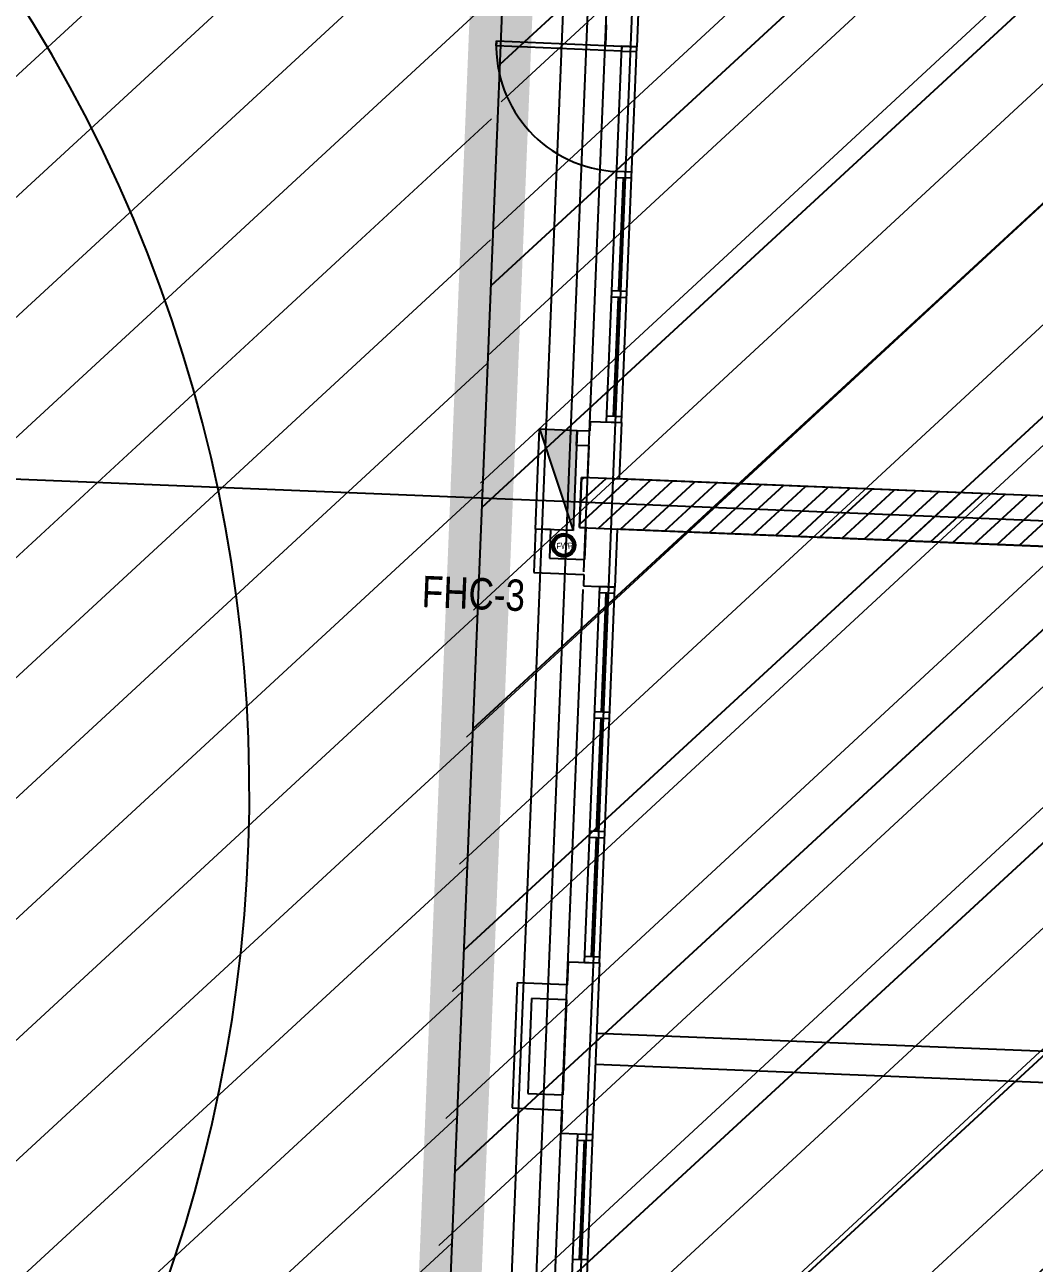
# Model space of a CAD drawing. Extents: x -678889171 to 586587, y -792238163 to 335485.
# Drawn here: x -678735730 to -678727681, y -792130438 to -792120560 of the extents above; entities that cross this region are included whole.
import ezdxf
from ezdxf.enums import TextEntityAlignment as Align

# ---------------------------------------------------------------- set-up
doc = ezdxf.new("R2010")
doc.units = 0
doc.header["$MEASUREMENT"] = 0
for name, color, linetype in [('A-ANNO-LEGN', 252, 'Continuous'), ('A-FLOR-PATT', 252, 'Continuous'), ('A-SITE-PATT', 252, 'Continuous'), ('A-WALL', 252, 'Continuous')]:
    doc.layers.add(name, color=color, linetype=linetype)
for name, color, linetype, lineweight in [('BASEMENT3 LAYOUT$0$A-TABL-TEXT', 252, 'Continuous', 30), ('BASEMENT3 LAYOUT$0$HATCH5', 252, 'Continuous', 15), ('BASEMENT3 LAYOUT$0$TEXT6', 252, 'Continuous', 0)]:
    doc.layers.add(name, color=color, linetype=linetype, lineweight=lineweight)
doc.styles.add('Ground floor Towers$0$$Bas01-Rname$0$EN-SC', font='swissc.ttf')
doc.styles.add('Ground floor Towers$0$$Bas01-Rname$0$EN-SCL', font='swisscl.ttf')
doc.styles.add('Ground floor Towers$0$04-Ground Floor$0$V2-lower ground$0$LEVEL  FOR LICENSE LOWER GR$0$$LG- LEVEL$0$AR-SR', font='sarb.shx')
doc.styles.add('MtXpl_Arial_Unicode_', font='ARIALUNI.ttf')

# ---------------------------------------------------------------- blocks, each defined once
blk = doc.blocks.new('A$C61C61320')
at = {"layer": 'BASEMENT3 LAYOUT$0$HATCH5'}
h = blk.add_hatch(dxfattribs=at)
h.set_pattern_fill('JIS_WOOD', color=256, scale=1000, style=0)
h.set_pattern_definition([(45, (-845680.2949388556, -470481.0696760565), (-499.9999991609842, 499.9999991609843), [])])
h.paths.add_polyline_path([(12440.74077330553, -169431.9252005816), (13408.27617370361, -243253.7315873399), (7111.185080291936, -248399.4795461658), (-61957.46107163071, -237877.8060760189), (-55832.26724016038, -200866.3395951205), (-20860.02674167091, -206712.4958959252), (-20783.43353955913, -208437.764712235), (-16504.6553898881, -208719.7022090854), (-18718.17453308101, -208569.0044804074), (-18168.17453308101, -169431.9252005816)])
at = {"layer": 'BASEMENT3 LAYOUT$0$TEXT6'}
h = blk.add_hatch(dxfattribs=at)
h.set_pattern_fill('JIS_WOOD', color=256, scale=1000, style=0)
h.set_pattern_definition([(45, (-843775.3736575155, -469599.9160835323), (-499.9999991609842, 499.9999991609843), [])])
h.paths.add_polyline_path([(-48073.17453308101, -174366.9252005816), (-52827.70401773683, -137283.3745918828), (-21470.42890679266, -134427.2130430685), (-18376.25980977295, -161775.8762387046), (-18368.17453308101, -175467.8413407506), (-18518.17453308101, -176466.9552695606), (-18518.17453308101, -178386.9252005816), (-18368.17453308101, -183011.1167942794), (-18362.29752682254, -198446.5368052525), (-18168.17453308101, -202281.2411916029), (-18360.0892563893, -208926.9252005816), (-21225.79736915685, -208049.6763489796), (-45692.61271465314, -203035.1575495943), (-55544.17996463575, -201566.2036034855), (-64372.75623362488, -200382.3687026045), (-73244.07786642597, -199325.5838570178), (-82129.48166527948, -198394.9150768394), (-90383.39706973708, -197394.4851778569), (-93352.28011348587, -194591.9241360954), (-93352.28011348587, -177285.8004086108), (-93172.93907456682, -174906.1366184817), (-50378.17453308101, -174866.9252005816)])
at = {"layer": 'BASEMENT3 LAYOUT$0$A-TABL-TEXT', "const_width": 500}
blk.add_lwpolyline([(-18360.08925638907, -208926.9252005816), (-18360.08925638907, -208926.9252005816), (-18360.08925638907, -204246.3573498543), (-18376.25980977295, -161775.8762387046), (-21467.74319023453, -134455.7384705361)], dxfattribs=at)
blk = doc.blocks.new('2')
at = {"layer": 'BASEMENT3 LAYOUT$0$A-TABL-TEXT', "const_width": 500}
blk.add_lwpolyline([(99560.7670452043, 23270.4355040497), (99560.7670452043, 23270.4355040497), (99560.7670452043, 27951.00335477709), (99544.59649182041, 70421.48446592674), (96453.11311135883, 97741.62223409527)], dxfattribs=at)
blk = doc.blocks.new('GR')
at = {"layer": 'A-FLOR-PATT'}
blk.add_hatch(color=256, dxfattribs=at).paths.add_polyline_path([(70191.39351570826, 62425.27918406864), (70191.39351570826, 63225.27918406864), (69891.39351570826, 63225.27918406864)])
for p, q in [((69940, 90900), (69940, 4700)), ((70490, 90900), (70490, 1700)), ((70140, 32215), (70140, 79165)), ((70290, 62100), (70290, 71560)), ((70541.3860315007, 66842.12814124362), (70541.3860315007, 66301.42501683731)), ((70291.39351570825, 66467.12484107114), (70291.39351570825, 66301.42501683731)), ((69421.33983616973, 66262.68014780662), (69421.39004033228, 66302.68011630091)), ((69421.39004033228, 66302.68011630091), (70421.3892591426, 66301.42501278655)), ((70291.39351570826, 66301.42501683731), (70541.3860315007, 66301.42501683731)), ((70421.3892591426, 66301.42501278655), (70421.33905498008, 66261.4250442923)), ((70421.38603150102, 63301.42501683757), (70421.3860315011, 66301.42501683757)), ((70541.38603150097, 66301.42501683759), (70421.38603150108, 66301.4250168376)), ((70541.38603150098, 63301.42501683759), (70541.38603150097, 66301.42501683759)), ((70421.33905498008, 66261.4250442923), (69421.33983616973, 66262.68014780662)), ((70541.33905498001, 66260.17030528781), (70421.33905498007, 66260.17030528781)), ((70541.38603150073, 65301.42501683759), (70421.38603150086, 65301.42501683762)), ((70541.38603150073, 65251.42501683759), (70421.38603150085, 65251.42501683762)), ((70475.51443464294, 65251.4250168376), (70475.51443464283, 64351.42501681058)), ((70487.5144346429, 65251.42501683766), (70487.51443464289, 64351.4250168155)), ((70421.38603107135, 64351.42501678843), (70541.38603107123, 64351.42501683753)), ((70421.38603109177, 64301.42501678845), (70541.38603109165, 64301.42501683753)), ((70475.5144346429, 63351.42501681059), (70475.51443464289, 64301.42501681064)), ((70487.51443464289, 63351.42501681548), (70487.51443464289, 64301.4250168155)), ((70421.3860314806, 63351.42501678846), (70541.38603148048, 63351.42501683756)), ((69891.39351570826, 63225.27918406864), (70191.39351570826, 63225.27918406864)), ((69891.39351570826, 62425.27918406864), (69891.39351570826, 63225.27918406864)), ((69891.39351570826, 63225.27918406864), (70191.39351570826, 62425.27918406864)), ((70191.39351570826, 63225.27918406865), (70291.39351570825, 63225.27918406865)), ((70191.39351570826, 63105.27918406866), (70191.39351570826, 63225.27918406865)), ((70191.39351570826, 63225.27918406864), (70191.39351570826, 62425.27918406864)), ((70291.39351570825, 63301.42501683731), (70291.39351570825, 63225.27918406865)), ((70291.39351570826, 63301.42501683731), (70541.39351570826, 63301.42501683731)), ((70421.38603150104, 63301.42501678842), (70541.38603150098, 63301.42501683759)), ((70541.39351570826, 63301.42501683732), (70541.39351570826, 62852.01641829329)), ((70291.38603150069, 63105.27918406866), (70191.39351570826, 63105.27918406866)), ((70291.38603150069, 62852.01641831319), (70291.38603150069, 63105.27918406866)), ((70241.14227468742, 62832.32497404388), (70260.83371980395, 62852.01641916041)), ((70241.14227468742, 62655.54827874724), (70437.61041510059, 62852.01641916041)), ((70241.14227468742, 62478.77158345061), (70614.38711039722, 62852.01641916041)), ((77589.24581188199, 62852.01641857142), (70241.14227471923, 62852.01641916002)), ((70241.14227471923, 62852.01641916002), (70241.1422746871, 62452.01641916002)), ((70241.14227547597, 62452.01641831722), (70241.1422755081, 62852.01641831722)), ((70241.1422755081, 62852.01641831722), (70291.38603150069, 62852.01641831319)), ((70391.16380510491, 62452.01641857147), (70791.16380569385, 62852.01641916041)), ((77589.24581267076, 62852.01641772874), (70541.39351570826, 62852.01641829329)), ((70567.94050040154, 62452.01641857147), (70967.94050099049, 62852.01641916041)), ((70744.71719569818, 62452.01641857147), (71144.71719628712, 62852.01641916041)), ((70921.49389099481, 62452.01641857147), (71321.49389158376, 62852.01641916041)), ((71098.27058629144, 62452.01641857147), (71498.27058688039, 62852.01641916041)), ((71275.04728158808, 62452.01641857147), (71675.04728217702, 62852.01641916041)), ((71451.82397688471, 62452.01641857147), (71851.82397747366, 62852.01641916041)), ((71628.60067218135, 62452.01641857147), (72028.60067277029, 62852.01641916041)), ((71805.37736747798, 62452.01641857147), (72205.37736806693, 62852.01641916041)), ((71982.15406277461, 62452.01641857147), (72382.15406336356, 62852.01641916041)), ((72158.93075807125, 62452.01641857147), (72558.9307586602, 62852.01641916041)), ((72335.70745336788, 62452.01641857147), (72735.70745395683, 62852.01641916041)), ((72512.48414866452, 62452.01641857147), (72912.48414925346, 62852.01641916041)), ((72689.26084396115, 62452.01641857147), (73089.2608445501, 62852.01641916041)), ((72866.03753925778, 62452.01641857147), (73266.03753984673, 62852.01641916041)), ((73042.81423455442, 62452.01641857147), (73442.81423514336, 62852.01641916041)), ((73219.59092985105, 62452.01641857147), (73619.59093044, 62852.01641916041)), ((73396.36762514769, 62452.01641857147), (73796.36762573663, 62852.01641916041)), ((73573.14432044432, 62452.01641857147), (73973.14432103327, 62852.01641916041)), ((73749.92101574095, 62452.01641857147), (74149.9210163299, 62852.01641916041)), ((-545, 62655), (113465, 62655)), ((70241.1422746871, 62452.01641916002), (77589.34711012154, 62452.01641857142)), ((70291.39351570825, 62452.01641831319), (70241.14227547597, 62452.01641831722)), ((70291.39351570825, 62452.01641831319), (70291.39351570826, 62199.03161616763)), ((77589.13571359466, 62452.0290014741), (70541.39351570826, 62452.01641772874)), ((70541.39351570826, 62452.01641772874), (70541.39351570826, 61988.04478927531)), ((69891.39351570826, 62425.27918406864), (69891.39351570826, 62079.03161616762)), ((70191.39351570826, 62425.27918406864), (69891.39351570826, 62425.27918406864)), ((70011.39351570826, 62425.27918406864), (69891.39351570826, 62425.27918406864)), ((70011.39351570826, 62425.27918406864), (70011.39351570826, 62199.03161616763)), ((70011.39351570826, 62199.03161616763), (70291.39351570826, 62199.03161616763)), ((69891.39351570826, 62079.03161616762), (70291.39351570826, 62079.03161616762)), ((70291.39351570826, 62079.03161616762), (70291.39351570826, 61988.04478927531)), ((70290, 32215), (70290, 61960)), ((70291.39351570826, 61988.0447892753), (70541.39351570826, 61988.0447892753)), ((70421.38838127427, 58988.04478927524), (70421.38838127429, 61988.04478927527)), ((70541.3883812742, 61988.04478927527), (70421.38838127429, 61988.0447892753)), ((70541.3883812742, 61938.04478927507), (70421.38838127426, 61938.04478927507)), ((70475.51678441615, 60988.04478927533), (70475.51678441612, 61938.04478927507)), ((70487.51678441612, 60988.04478927527), (70487.51678441612, 61938.04478927507)), ((70541.38838127421, 58988.04478927527), (70541.3883812742, 61988.04478927527)), ((70541.38838127398, 60988.04478927527), (70421.38838127405, 60988.0447892753)), ((70541.38838127398, 60938.04478927527), (70421.38838127404, 60938.0447892753)), ((70475.51678441613, 60038.04478924829), (70475.51678441613, 60938.04478927533)), ((70487.51678441612, 60038.04478925318), (70487.51678441612, 60938.04478927527)), ((70421.38838084451, 60038.04478922609), (70541.38838084444, 60038.04478927524)), ((70421.38838086498, 59988.04478922611), (70541.38838086491, 59988.04478927521)), ((70475.51678441613, 59038.04478924829), (70475.51678441613, 59988.04478924832)), ((70487.51678441612, 59038.04478925318), (70487.51678441613, 59988.04478925318)), ((70291.39351570825, 58988.0447892753), (70291.39351570825, 58803.74461350912)), ((70291.39351570826, 58988.0447892753), (70541.39351570826, 58988.0447892753)), ((70421.38838125383, 59038.04478922614), (70541.38838125374, 59038.04478927524)), ((70421.38838127427, 58988.04478922611), (70541.38838127421, 58988.04478927527)), ((70541.39351570826, 58988.0447892753), (70541.39351570826, 57619.44443774296)), ((70291.39351570825, 58803.74461350912), (69891.39351570825, 58803.74461350912)), ((69891.39351570825, 58803.74461350912), (69891.39351570825, 57803.74461350912)), ((70291.39351570825, 58683.74461350912), (70011.39351570825, 58683.74461350912)), ((70011.39351570825, 58683.74461350912), (70011.39351570825, 57923.74461350912)), ((70291.39351570825, 58683.74461350912), (70291.39351570825, 57923.74461350912)), ((70541.39351570826, 58428.75677496691), (75589.61207795555, 58428.75044581499)), ((70541.39320227334, 58178.75677496711), (80241.66048238934, 58178.75044581518)), ((70011.39351570825, 57923.74461350912), (70291.39351570825, 57923.74461350912)), ((69891.39351570825, 57803.74461350912), (70291.39351570825, 57803.74461350912)), ((70291.39351570825, 57803.74461350912), (70291.39351570825, 57619.44443774296)), ((70291.39351570826, 57619.44443774296), (70541.39351570826, 57619.44443774296)), ((70421.3935157083, 57619.44443774293), (70421.39351570838, 54619.44443774293)), ((70421.39351570832, 57619.44443779209), (70541.39351570826, 57619.44443774292)), ((70541.39351570826, 57619.44443774292), (70541.39351570825, 54619.44443774292)), ((70421.39351568787, 57569.44443779204), (70541.39351568776, 57569.44443774295)), ((70475.52191885018, 57569.44443776991), (70475.52191885017, 56619.44443776987)), ((70487.52191885017, 57569.44443776502), (70487.52191885017, 56619.44443776501)), ((70421.39351529905, 56619.44443779206), (70541.39351529893, 56619.44443774298))]:
    blk.add_line(p, q, dxfattribs=at)
for radius in [93.75000000000001, 75.00000000000003]:
    blk.add_circle((70120.89479887464, 62304.9546565471), radius, dxfattribs=at)
for centre, radius, start, end in [((55899.86500333669, 59744.76705215924), 11806.41163141526, 310.2967878259491, 217.9791248124744), ((70421.38925266465, 66301.4250127947), 999.9999999999949, 179.9280878158428, 269.9280878158428), ((70120.89479887464, 62304.9546565471), 84.37499999999764, 3.298300578431457, 183.2983005784314), ((70120.89479887464, 62304.9546565471), 84.37499999999764, 183.2983005784314, 3.298300578431457)]:
    blk.add_arc(centre, radius, start, end, dxfattribs=at)
at = {"layer": 'A-FLOR-PATT', "style": 'MtXpl_Arial_Unicode_', "width": 0.8}
blk.add_text('FWR', height=49.99999999999999, rotation=3.298300578429863, dxfattribs=at).set_placement((70065.2315479977, 62272.06317142898))
blk.add_text('FHC-3', height=250, dxfattribs=at).set_placement((69006.16591421966, 61766.95555480273))
at = {"layer": 'A-FLOR-PATT', "style": 'Ground floor Towers$0$04-Ground Floor$0$V2-lower ground$0$LEVEL  FOR LICENSE LOWER GR$0$$LG- LEVEL$0$AR-SR', "flags": 12}
for tag, p in [('L', (30296.07288644527, 72859.53473235783)), ('P', (30237.50458115668, 72203.99769414036))]:
    blk.add_attdef(tag, text='', height=500, dxfattribs=at).set_placement(p, align=Align.RIGHT)
at = {"layer": 'A-FLOR-PATT'}
for tag, p, height, style in [('N', (85492.25876324323, 56633.4995742733), 250, 'Ground floor Towers$0$$Bas01-Rname$0$EN-SC'), ('N', (89389.48149106537, 56633.4995742733), 250, 'Ground floor Towers$0$$Bas01-Rname$0$EN-SC'), ('N', (94597.61363499537, 56633.4995742733), 250, 'Ground floor Towers$0$$Bas01-Rname$0$EN-SC'), ('AN', (85922.66280553787, 56313.08159666645), 200, 'Ground floor Towers$0$$Bas01-Rname$0$EN-SCL'), ('AN', (89819.88553336001, 56313.08159666645), 200, 'Ground floor Towers$0$$Bas01-Rname$0$EN-SCL'), ('AN', (95028.01767729002, 56313.08159666645), 200, 'Ground floor Towers$0$$Bas01-Rname$0$EN-SCL'), ('SN', (85299.47460008037, 56025.08594095582), 200, 'Ground floor Towers$0$$Bas01-Rname$0$EN-SCL'), ('F', (85927.04975899268, 56008.67972904726), 200, 'Ground floor Towers$0$$Bas01-Rname$0$EN-SCL'), ('SN', (89196.69732790251, 56025.08594095582), 200, 'Ground floor Towers$0$$Bas01-Rname$0$EN-SCL'), ('F', (89824.27248681482, 56008.67972904726), 200, 'Ground floor Towers$0$$Bas01-Rname$0$EN-SCL'), ('SN', (94404.82947183252, 56025.08594095582), 200, 'Ground floor Towers$0$$Bas01-Rname$0$EN-SCL'), ('F', (95032.40463074483, 56008.67972904726), 200, 'Ground floor Towers$0$$Bas01-Rname$0$EN-SCL')]:
    blk.add_attdef(tag, p, '', height=height, dxfattribs=dict(at, style=style))
at = {"layer": 'A-FLOR-PATT', "style": 'Ground floor Towers$0$$Bas01-Rname$0$EN-SCL', "width": 0.8}
for p in [(85305.16036184286, 56295.1433535593), (89202.383089665, 56295.1433535593), (94410.51523359501, 56295.1433535593)]:
    blk.add_attdef('FN', p, '', height=250, dxfattribs=at)

msp = doc.modelspace()

# ---------------------------------------------------------------- block references
at = {"layer": 'A-SITE-PATT', "rotation": 357.6731745000001}
for name, p in [('A$C61C61320', (-678706236.4347705, -791940527.995869, -212772)), ('2', (-678833487.1858103, -792167746.3685482, -212772))]:
    msp.add_blockref(name, p, dxfattribs=at)

# ---------------------------------------------------------------- next in the draw order: block references
at = {"layer": 'A-WALL', "rotation": 357.6731745000001}
msp.add_blockref('GR', (-678804025.0995113, -792184118.4910543, -212772), dxfattribs=at)

# ---------------------------------------------------------------- next in the draw order: hatches: boundary and pattern name
at = {"layer": 'A-ANNO-LEGN'}
h = msp.add_hatch(dxfattribs=at)
h.set_pattern_fill('ANSI31', color=256, scale=10000, angle=-2.326825500000001)
h.set_pattern_definition([(42.6731745, (-679564563.7146958, -792179516.537627), (-847.2693918303064, 919.0400305032981), [])])
h.paths.add_polyline_path([(-678777672.8996642, -792179735.1176345), (-678770187.1392597, -792139007.139102), (-678733063.7379951, -792148537.2472874), (-678731444.0167841, -792108675.140868), (-678688692.2204224, -792110162.0728618), (-678692240.0211401, -792193145.4692618), (-678709626.0473782, -792200229.2193018), (-678779081.755804, -792187036.6399584)])

# ---------------------------------------------------------------- next in the draw order: linework, layer by layer
at = {"layer": 'A-ANNO-LEGN', "elevation": -212772}
msp.add_lwpolyline([(-678777672.8996642, -792179735.1176345), (-678770187.1392597, -792139007.139102), (-678733063.7379951, -792148537.2472874), (-678731444.0167841, -792108675.140868), (-678688692.2204224, -792110162.0728618), (-678692240.0211401, -792193145.4692618), (-678709626.0473782, -792200229.2193018), (-678779081.755804, -792187036.6399584)], close=True, dxfattribs=at)

doc.saveas('drawing.dxf')
